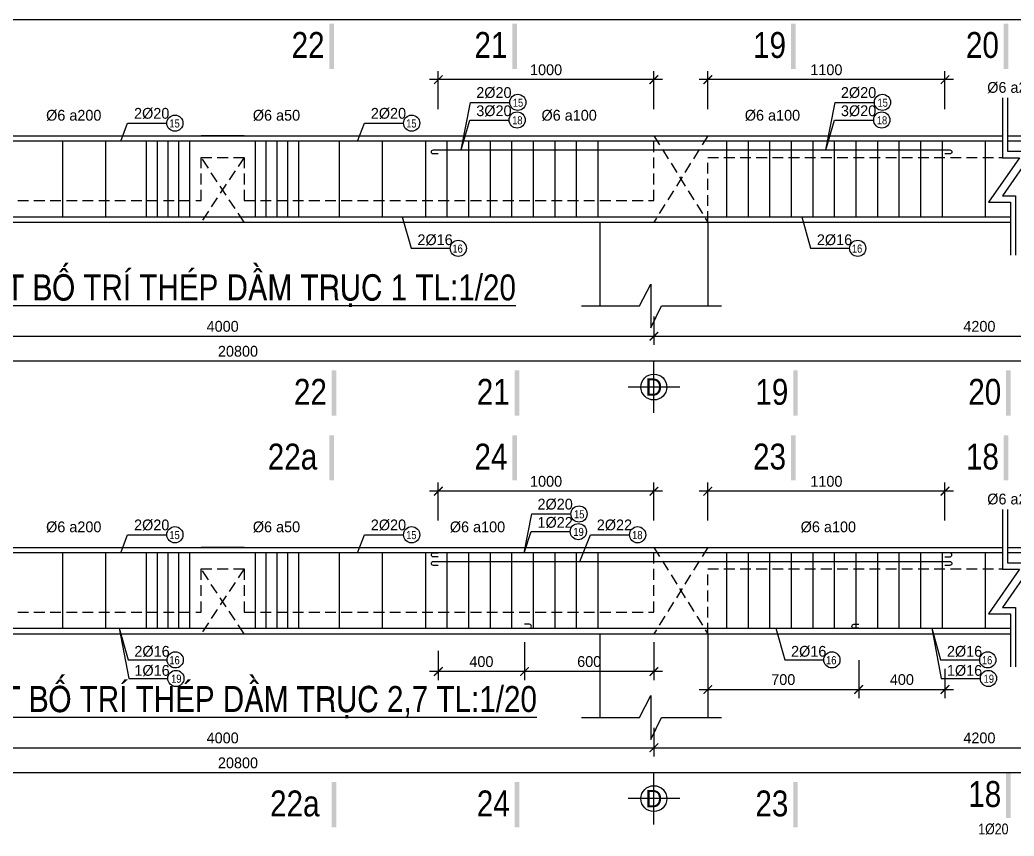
# Model space of a CAD drawing. Extents: x 394 to 4260, y -2056 to 747.
# Drawn here: x 3791.2 to 4021.8, y 558 to 747.2 of the extents above; entities that cross this region are included whole.
import ezdxf
from ezdxf.enums import TextEntityAlignment as Align

# ---------------------------------------------------------------- set-up
doc = ezdxf.new("R2010")
doc.units = 0
doc.header["$MEASUREMENT"] = 0
doc.linetypes.add('CENTER2', pattern=[1.125, 0.75, -0.125, 0.125, -0.125])
doc.linetypes.add('HIDDEN', pattern=[0.375, 0.25, -0.125])
doc.layers.get('0').update_dxf_attribs({"linetype": 'CONTINUOUS'})
doc.layers.get('DEFPOINTS').update_dxf_attribs({"linetype": 'CONTINUOUS'})
for name, color, linetype in [('DAI', 3, 'CONTINUOUS'), ('DIM', 1, 'CONTINUOUS'), ('DUT', 7, 'CENTER2'), ('MOTAAR', 1, 'CONTINUOUS'), ('TEXT', 7, 'CONTINUOUS'), ('THEP', 6, 'CONTINUOUS'), ('TU1', 9, 'CONTINUOUS'), ('TUONG', 7, 'CONTINUOUS')]:
    doc.layers.add(name, color=color, linetype=linetype)
doc.styles.add('DIM-NEW', font='VHELVCN.TTF')
doc.styles.add('style1', font='VGOUDYN.TTF')
doc.styles.add('T2', font='VTIMESN.TTF')
doc.dimstyles.new('TL20', dxfattribs={"dimtxt": 2.5, "dimasz": 2, "dimexe": 2, "dimexo": 2, "dimgap": 1, "dimtad": 1, "dimdec": 0, "dimlfac": 20, "dimzin": 0, "dimdsep": 46, "dimtxsty": 'T2', "dimblk": 'ARCHTICK', "dimcen": 2.5, "dimdle": 2, "dimclrd": 1, "dimclre": 1, "dimclrt": 2, "dimadec": 0, "dimazin": 0, "dimtfac": 1, "dimtdec": 0, "dimtix": 1, "dimtofl": 0, "dimtmove": 0, "dimatfit": 0, "dimldrblk": 'ARCHTICK', "dimfxl": 0, "dimtolj": 1, "dimtzin": 0, "dimlwd": -1, "dimlwe": -1, "dimarcsym": 0})

# ---------------------------------------------------------------- blocks, each defined once
blk = doc.blocks.new('_ARCHTICK')
at = {"color": 0, "linetype": 'ByBlock', "const_width": 0.15}
blk.add_lwpolyline([(-0.5, -0.5), (0.5, 0.5)], dxfattribs=at)
blk = doc.blocks.new('*D3')
at = {"layer": 'DEFPOINTS', "color": 0}
for p in [(3888.23, 733.36), (3888.23, 724.55), (3938.23, 724.55)]:
    blk.add_point(p, dxfattribs=at)
at = {"layer": 'TUONG', "color": 1}
for p, q in [((3940.23, 733.36), (3886.23, 733.36)), ((3888.23, 726.55), (3888.23, 735.36)), ((3938.23, 726.55), (3938.23, 735.36))]:
    blk.add_line(p, q, dxfattribs=at)
at = {"layer": 'TUONG', "color": 1, "xscale": 2, "yscale": 2, "zscale": 2, "rotation": 180}
blk.add_blockref('_ARCHTICK', (3888.23, 733.36), dxfattribs=at)
at = {"layer": 'TUONG', "color": 1, "xscale": 2, "yscale": 2, "zscale": 2}
blk.add_blockref('_ARCHTICK', (3938.23, 733.36), dxfattribs=at)
at = {"layer": 'TUONG', "color": 2, "insert": (3913.23, 735.64), "char_height": 2.5, "attachment_point": 5, "style": 'T2'}
blk.add_mtext('\\A1;1000', dxfattribs=at)
blk = doc.blocks.new('*D2')
at = {"layer": 'DEFPOINTS', "color": 0}
for p in [(3950.73, 733.36), (3950.73, 724.55), (4005.73, 724.55)]:
    blk.add_point(p, dxfattribs=at)
at = {"layer": 'TUONG', "color": 1}
for p, q in [((4007.73, 733.36), (3948.73, 733.36)), ((3950.73, 726.55), (3950.73, 735.36)), ((4005.73, 726.55), (4005.73, 735.36))]:
    blk.add_line(p, q, dxfattribs=at)
at = {"layer": 'TUONG', "color": 1, "xscale": 2, "yscale": 2, "zscale": 2, "rotation": 180}
blk.add_blockref('_ARCHTICK', (3950.73, 733.36), dxfattribs=at)
at = {"layer": 'TUONG', "color": 1, "xscale": 2, "yscale": 2, "zscale": 2}
blk.add_blockref('_ARCHTICK', (4005.73, 733.36), dxfattribs=at)
at = {"layer": 'TUONG', "color": 2, "insert": (3978.23, 735.64), "char_height": 2.5, "attachment_point": 5, "style": 'T2'}
blk.add_mtext('\\A1;1100', dxfattribs=at)
blk = doc.blocks.new('truc2')
at = {"layer": 'MOTAAR'}
for p, q in [((0, -15), (0, 0)), ((7.5, -7.5), (-7.5, -7.5))]:
    blk.add_line(p, q, dxfattribs=at)
blk.add_lwpolyline([(0, -3.5), (0, -1.84)], dxfattribs=at)
blk.add_circle((0, -7.5), 3.75, dxfattribs=at)
at = {"layer": 'TEXT', "style": 'T2'}
blk.add_attdef('1', text='', height=5, dxfattribs=at).set_placement((0, -7.5), align=Align.MIDDLE_CENTER)
blk = doc.blocks.new('*D10')
at = {"layer": 'DEFPOINTS', "color": 0}
for p in [(3938.23, 680.47), (4089.2, 680.47), (4089.2, 673.87)]:
    blk.add_point(p, dxfattribs=at)
at = {"layer": 'TUONG', "color": 1}
for p, q in [((3938.23, 678.47), (3938.23, 671.87)), ((4089.2, 678.47), (4089.2, 671.87)), ((3936.23, 673.87), (4091.2, 673.87))]:
    blk.add_line(p, q, dxfattribs=at)
at = {"layer": 'TUONG', "color": 1, "xscale": 2, "yscale": 2, "zscale": 2, "rotation": 180}
blk.add_blockref('_ARCHTICK', (3938.23, 673.87), dxfattribs=at)
at = {"layer": 'TUONG', "color": 1, "xscale": 2, "yscale": 2, "zscale": 2}
blk.add_blockref('_ARCHTICK', (4089.2, 673.87), dxfattribs=at)
at = {"layer": 'TUONG', "color": 2, "insert": (4013.71, 676.15), "char_height": 2.5, "attachment_point": 5, "style": 'T2'}
blk.add_mtext('\\A1;4200', dxfattribs=at)
blk = doc.blocks.new('*D9')
at = {"layer": 'DEFPOINTS', "color": 0}
for p in [(3738.23, 680.47), (3938.23, 680.47), (3938.23, 673.87)]:
    blk.add_point(p, dxfattribs=at)
at = {"layer": 'TUONG', "color": 1}
for p, q in [((3738.23, 678.47), (3738.23, 671.87)), ((3938.23, 678.47), (3938.23, 671.87)), ((3736.23, 673.87), (3940.23, 673.87))]:
    blk.add_line(p, q, dxfattribs=at)
at = {"layer": 'TUONG', "color": 1, "xscale": 2, "yscale": 2, "zscale": 2, "rotation": 180}
blk.add_blockref('_ARCHTICK', (3738.23, 673.87), dxfattribs=at)
at = {"layer": 'TUONG', "color": 1, "xscale": 2, "yscale": 2, "zscale": 2}
blk.add_blockref('_ARCHTICK', (3938.23, 673.87), dxfattribs=at)
at = {"layer": 'TUONG', "color": 2, "insert": (3838.23, 676.15), "char_height": 2.5, "attachment_point": 5, "style": 'T2'}
blk.add_mtext('\\A1;4000', dxfattribs=at)
blk = doc.blocks.new('*D19')
at = {"layer": 'DEFPOINTS', "color": 0}
for p in [(3429.65, 677.79), (4253.92, 677.79), (3429.65, 668.09)]:
    blk.add_point(p, dxfattribs=at)
at = {"layer": 'TUONG', "color": 1}
for p, q in [((3429.65, 675.79), (3429.65, 666.09)), ((4253.92, 675.79), (4253.92, 666.09)), ((4255.92, 668.09), (3427.65, 668.09))]:
    blk.add_line(p, q, dxfattribs=at)
at = {"layer": 'TUONG', "color": 1, "xscale": 2, "yscale": 2, "zscale": 2, "rotation": 180}
blk.add_blockref('_ARCHTICK', (3429.65, 668.09), dxfattribs=at)
at = {"layer": 'TUONG', "color": 1, "xscale": 2, "yscale": 2, "zscale": 2}
blk.add_blockref('_ARCHTICK', (4253.92, 668.09), dxfattribs=at)
at = {"layer": 'TUONG', "color": 2, "insert": (3841.78, 670.37), "char_height": 2.5, "attachment_point": 5, "style": 'T2'}
blk.add_mtext('\\A1;20800', dxfattribs=at)
blk = doc.blocks.new('*D51')
at = {"layer": 'DEFPOINTS', "color": 0}
for p in [(3429.65, 582.37), (4253.92, 582.37), (3429.65, 572.67)]:
    blk.add_point(p, dxfattribs=at)
at = {"layer": 'TUONG', "color": 1}
for p, q in [((3429.65, 580.37), (3429.65, 570.67)), ((4253.92, 580.37), (4253.92, 570.67)), ((4255.92, 572.67), (3427.65, 572.67))]:
    blk.add_line(p, q, dxfattribs=at)
at = {"layer": 'TUONG', "color": 1, "xscale": 2, "yscale": 2, "zscale": 2, "rotation": 180}
blk.add_blockref('_ARCHTICK', (3429.65, 572.67), dxfattribs=at)
at = {"layer": 'TUONG', "color": 1, "xscale": 2, "yscale": 2, "zscale": 2}
blk.add_blockref('_ARCHTICK', (4253.92, 572.67), dxfattribs=at)
at = {"layer": 'TUONG', "color": 2, "insert": (3841.78, 574.95), "char_height": 2.5, "attachment_point": 5, "style": 'T2'}
blk.add_mtext('\\A1;20800', dxfattribs=at)
blk = doc.blocks.new('*D48')
at = {"layer": 'DEFPOINTS', "color": 0}
for p in [(3738.23, 585.06), (3938.23, 585.06), (3938.23, 578.45)]:
    blk.add_point(p, dxfattribs=at)
at = {"layer": 'TUONG', "color": 1}
for p, q in [((3738.23, 583.06), (3738.23, 576.45)), ((3938.23, 583.06), (3938.23, 576.45)), ((3736.23, 578.45), (3940.23, 578.45))]:
    blk.add_line(p, q, dxfattribs=at)
at = {"layer": 'TUONG', "color": 1, "xscale": 2, "yscale": 2, "zscale": 2, "rotation": 180}
blk.add_blockref('_ARCHTICK', (3738.23, 578.45), dxfattribs=at)
at = {"layer": 'TUONG', "color": 1, "xscale": 2, "yscale": 2, "zscale": 2}
blk.add_blockref('_ARCHTICK', (3938.23, 578.45), dxfattribs=at)
at = {"layer": 'TUONG', "color": 2, "insert": (3838.23, 580.73), "char_height": 2.5, "attachment_point": 5, "style": 'T2'}
blk.add_mtext('\\A1;4000', dxfattribs=at)
blk = doc.blocks.new('*D47')
at = {"layer": 'DEFPOINTS', "color": 0}
for p in [(3938.23, 585.06), (4089.2, 585.06), (4089.2, 578.45)]:
    blk.add_point(p, dxfattribs=at)
at = {"layer": 'TUONG', "color": 1}
for p, q in [((3938.23, 583.06), (3938.23, 576.45)), ((4089.2, 583.06), (4089.2, 576.45)), ((3936.23, 578.45), (4091.2, 578.45))]:
    blk.add_line(p, q, dxfattribs=at)
at = {"layer": 'TUONG', "color": 1, "xscale": 2, "yscale": 2, "zscale": 2, "rotation": 180}
blk.add_blockref('_ARCHTICK', (3938.23, 578.45), dxfattribs=at)
at = {"layer": 'TUONG', "color": 1, "xscale": 2, "yscale": 2, "zscale": 2}
blk.add_blockref('_ARCHTICK', (4089.2, 578.45), dxfattribs=at)
at = {"layer": 'TUONG', "color": 2, "insert": (4013.71, 580.73), "char_height": 2.5, "attachment_point": 5, "style": 'T2'}
blk.add_mtext('\\A1;4200', dxfattribs=at)
blk = doc.blocks.new('*D38')
at = {"layer": 'DEFPOINTS', "color": 0}
for p in [(3950.73, 637.94), (3950.73, 629.13), (4005.73, 629.13)]:
    blk.add_point(p, dxfattribs=at)
at = {"layer": 'TUONG', "color": 1}
for p, q in [((3950.73, 631.13), (3950.73, 639.94)), ((4005.73, 631.13), (4005.73, 639.94)), ((4007.73, 637.94), (3948.73, 637.94))]:
    blk.add_line(p, q, dxfattribs=at)
at = {"layer": 'TUONG', "color": 1, "xscale": 2, "yscale": 2, "zscale": 2, "rotation": 180}
blk.add_blockref('_ARCHTICK', (3950.73, 637.94), dxfattribs=at)
at = {"layer": 'TUONG', "color": 1, "xscale": 2, "yscale": 2, "zscale": 2}
blk.add_blockref('_ARCHTICK', (4005.73, 637.94), dxfattribs=at)
at = {"layer": 'TUONG', "color": 2, "insert": (3978.23, 640.22), "char_height": 2.5, "attachment_point": 5, "style": 'T2'}
blk.add_mtext('\\A1;1100', dxfattribs=at)
blk = doc.blocks.new('*D37')
at = {"layer": 'DEFPOINTS', "color": 0}
for p in [(3888.23, 637.94), (3888.23, 629.13), (3938.23, 629.13)]:
    blk.add_point(p, dxfattribs=at)
at = {"layer": 'TUONG', "color": 1}
for p, q in [((3888.23, 631.13), (3888.23, 639.94)), ((3938.23, 631.13), (3938.23, 639.94)), ((3940.23, 637.94), (3886.23, 637.94))]:
    blk.add_line(p, q, dxfattribs=at)
at = {"layer": 'TUONG', "color": 1, "xscale": 2, "yscale": 2, "zscale": 2, "rotation": 180}
blk.add_blockref('_ARCHTICK', (3888.23, 637.94), dxfattribs=at)
at = {"layer": 'TUONG', "color": 1, "xscale": 2, "yscale": 2, "zscale": 2}
blk.add_blockref('_ARCHTICK', (3938.23, 637.94), dxfattribs=at)
at = {"layer": 'TUONG', "color": 2, "insert": (3913.23, 640.22), "char_height": 2.5, "attachment_point": 5, "style": 'T2'}
blk.add_mtext('\\A1;1000', dxfattribs=at)
blk = doc.blocks.new('*D140')
at = {"layer": 'DEFPOINTS', "color": 0}
for p in [(3888.23, 602.93), (3908.23, 602.93), (3888.23, 596.14)]:
    blk.add_point(p, dxfattribs=at)
at = {"layer": 'TUONG', "color": 1}
for p, q in [((3888.23, 600.93), (3888.23, 594.14)), ((3908.23, 600.93), (3908.23, 594.14)), ((3910.23, 596.14), (3886.23, 596.14))]:
    blk.add_line(p, q, dxfattribs=at)
at = {"layer": 'TUONG', "color": 1, "xscale": 2, "yscale": 2, "zscale": 2, "rotation": 180}
blk.add_blockref('_ARCHTICK', (3888.23, 596.14), dxfattribs=at)
at = {"layer": 'TUONG', "color": 1, "xscale": 2, "yscale": 2, "zscale": 2}
blk.add_blockref('_ARCHTICK', (3908.23, 596.14), dxfattribs=at)
at = {"layer": 'TUONG', "color": 2, "insert": (3898.23, 598.42), "char_height": 2.5, "attachment_point": 5, "style": 'T2'}
blk.add_mtext('\\A1;400', dxfattribs=at)
blk = doc.blocks.new('*D141')
at = {"layer": 'DEFPOINTS', "color": 0}
for p in [(3908.23, 604.93), (3938.23, 604.93), (3908.23, 596.14)]:
    blk.add_point(p, dxfattribs=at)
at = {"layer": 'TUONG', "color": 1}
for p, q in [((3908.23, 602.93), (3908.23, 594.14)), ((3938.23, 602.93), (3938.23, 594.14)), ((3940.23, 596.14), (3906.23, 596.14))]:
    blk.add_line(p, q, dxfattribs=at)
at = {"layer": 'TUONG', "color": 1, "xscale": 2, "yscale": 2, "zscale": 2, "rotation": 180}
blk.add_blockref('_ARCHTICK', (3908.23, 596.14), dxfattribs=at)
at = {"layer": 'TUONG', "color": 1, "xscale": 2, "yscale": 2, "zscale": 2}
blk.add_blockref('_ARCHTICK', (3938.23, 596.14), dxfattribs=at)
at = {"layer": 'TUONG', "color": 2, "insert": (3923.23, 598.44), "char_height": 2.5, "attachment_point": 5, "style": 'T2'}
blk.add_mtext('\\A1;600', dxfattribs=at)
blk = doc.blocks.new('*D143')
at = {"layer": 'DEFPOINTS', "color": 0}
for p in [(3985.73, 598.76), (4005.73, 598.76), (4005.73, 591.98)]:
    blk.add_point(p, dxfattribs=at)
at = {"layer": 'TUONG', "color": 1}
for p, q in [((3985.73, 596.76), (3985.73, 589.98)), ((4005.73, 596.76), (4005.73, 589.98)), ((3983.73, 591.98), (4007.73, 591.98))]:
    blk.add_line(p, q, dxfattribs=at)
at = {"layer": 'TUONG', "color": 1, "xscale": 2, "yscale": 2, "zscale": 2, "rotation": 180}
blk.add_blockref('_ARCHTICK', (3985.73, 591.98), dxfattribs=at)
at = {"layer": 'TUONG', "color": 1, "xscale": 2, "yscale": 2, "zscale": 2}
blk.add_blockref('_ARCHTICK', (4005.73, 591.98), dxfattribs=at)
at = {"layer": 'TUONG', "color": 2, "insert": (3995.73, 594.26), "char_height": 2.5, "attachment_point": 5, "style": 'T2'}
blk.add_mtext('\\A1;400', dxfattribs=at)
blk = doc.blocks.new('*D142')
at = {"layer": 'DEFPOINTS', "color": 0}
for p in [(3950.73, 600.76), (3985.73, 600.76), (3985.73, 591.98)]:
    blk.add_point(p, dxfattribs=at)
at = {"layer": 'TUONG', "color": 1}
for p, q in [((3950.73, 598.76), (3950.73, 589.98)), ((3985.73, 598.76), (3985.73, 589.98)), ((3948.73, 591.98), (3987.73, 591.98))]:
    blk.add_line(p, q, dxfattribs=at)
at = {"layer": 'TUONG', "color": 1, "xscale": 2, "yscale": 2, "zscale": 2, "rotation": 180}
blk.add_blockref('_ARCHTICK', (3950.73, 591.98), dxfattribs=at)
at = {"layer": 'TUONG', "color": 1, "xscale": 2, "yscale": 2, "zscale": 2}
blk.add_blockref('_ARCHTICK', (3985.73, 591.98), dxfattribs=at)
at = {"layer": 'TUONG', "color": 2, "insert": (3968.23, 594.26), "char_height": 2.5, "attachment_point": 5, "style": 'T2'}
blk.add_mtext('\\A1;700', dxfattribs=at)

msp = doc.modelspace()

# ---------------------------------------------------------------- linework, layer by layer
at = {"layer": 'DAI'}
for p, q in [((3801.148, 701.58), (3801.148, 719.08)), ((3811.148, 701.58), (3811.148, 719.08)), ((3820.601, 701.58), (3820.601, 719.08)), ((3823.101, 701.58), (3823.101, 719.08)), ((3825.601, 701.58), (3825.601, 719.08)), ((3828.101, 701.58), (3828.101, 719.08)), ((3830.601, 701.58), (3830.601, 719.08)), ((3845.855, 701.58), (3845.855, 719.08)), ((3848.355, 701.58), (3848.355, 719.08)), ((3850.855, 701.58), (3850.855, 719.08)), ((3853.355, 701.58), (3853.355, 719.08)), ((3855.855, 701.58), (3855.855, 719.08)), ((3865.308, 701.58), (3865.308, 719.08)), ((3875.308, 701.58), (3875.308, 719.08)), ((3885.308, 701.58), (3885.308, 719.08)), ((3890.308, 701.58), (3890.308, 719.08)), ((3895.308, 701.58), (3895.308, 719.08)), ((3900.308, 701.58), (3900.308, 719.08)), ((3905.308, 701.58), (3905.308, 719.08)), ((3910.308, 701.58), (3910.308, 719.08)), ((3915.308, 701.58), (3915.308, 719.08)), ((3920.308, 701.58), (3920.308, 719.08)), ((3925.308, 701.58), (3925.308, 719.08)), ((3955.132, 701.58), (3955.132, 719.08)), ((3960.132, 701.58), (3960.132, 719.08)), ((3965.132, 701.58), (3965.132, 719.08)), ((3970.132, 701.58), (3970.132, 719.08)), ((3975.132, 701.58), (3975.132, 719.08)), ((3980.132, 701.58), (3980.132, 719.08)), ((3985.132, 701.58), (3985.132, 719.08)), ((3990.132, 701.58), (3990.132, 719.08)), ((3995.132, 701.58), (3995.132, 719.08)), ((4000.132, 701.58), (4000.132, 719.08)), ((4005.132, 701.58), (4005.132, 719.08)), ((4015.132, 701.58), (4015.132, 719.08)), ((3801.148, 606.162), (3801.148, 623.662)), ((3811.148, 606.162), (3811.148, 623.662)), ((3820.601, 606.162), (3820.601, 623.662)), ((3823.101, 606.162), (3823.101, 623.662)), ((3825.601, 606.162), (3825.601, 623.662)), ((3828.101, 606.162), (3828.101, 623.662)), ((3830.601, 606.162), (3830.601, 623.662)), ((3845.855, 606.162), (3845.855, 623.662)), ((3848.355, 606.162), (3848.355, 623.662)), ((3850.855, 606.162), (3850.855, 623.662)), ((3853.355, 606.162), (3853.355, 623.662)), ((3855.855, 606.162), (3855.855, 623.662)), ((3865.308, 606.162), (3865.308, 623.662)), ((3875.308, 606.162), (3875.308, 623.662)), ((3885.308, 606.162), (3885.308, 623.662)), ((3890.308, 606.162), (3890.308, 623.662)), ((3895.308, 606.162), (3895.308, 623.662)), ((3900.308, 606.162), (3900.308, 623.662)), ((3905.308, 606.162), (3905.308, 623.662)), ((3910.308, 606.162), (3910.308, 623.662)), ((3915.308, 606.162), (3915.308, 623.662)), ((3920.308, 606.162), (3920.308, 623.662)), ((3925.308, 606.162), (3925.308, 623.662)), ((3955.132, 606.162), (3955.132, 623.662)), ((3960.132, 606.162), (3960.132, 623.662)), ((3965.132, 606.162), (3965.132, 623.662)), ((3970.132, 606.162), (3970.132, 623.662)), ((3975.132, 606.162), (3975.132, 623.662)), ((3980.132, 606.162), (3980.132, 623.662)), ((3985.132, 606.162), (3985.132, 623.662)), ((3990.132, 606.162), (3990.132, 623.662)), ((3995.132, 606.162), (3995.132, 623.662)), ((4000.132, 606.162), (4000.132, 623.662)), ((4005.132, 606.162), (4005.132, 623.662)), ((4015.132, 606.162), (4015.132, 623.662))]:
    msp.add_line(p, q, dxfattribs=at)
at = {"layer": 'DUT', "linetype": 'HIDDEN', "ltscale": 10}
for p, q in [((3938.228, 720.33), (3950.728, 700.33)), ((3950.728, 720.33), (3938.228, 700.33)), ((3843.228, 700.33), (3833.228, 715.33)), ((3843.228, 715.33), (3833.228, 700.33)), ((3950.728, 624.912), (3938.228, 604.912)), ((3938.228, 624.912), (3950.728, 604.912)), ((3843.228, 619.912), (3833.228, 604.912)), ((3843.228, 604.912), (3833.228, 619.912))]:
    msp.add_line(p, q, dxfattribs=at)
for points in [[(3738.228, 720.33), (3738.228, 705.33), (3833.228, 705.33), (3833.228, 715.33), (3843.228, 715.33), (3843.228, 705.33), (3938.228, 705.33), (3938.228, 720.33)], [(3925.728, 700.33), (3925.728, 700.33), (3950.728, 700.33), (3950.728, 715.33), (4019.098, 715.33)], [(3833.228, 700.33), (3843.228, 700.33)], [(3738.228, 624.912), (3738.228, 609.912), (3833.228, 609.912), (3833.228, 619.912), (3843.228, 619.912), (3843.228, 609.912), (3938.228, 609.912), (3938.228, 624.912)], [(3925.728, 604.912), (3925.728, 604.912), (3950.728, 604.912), (3950.728, 619.912), (4019.098, 619.912)], [(3833.228, 604.912), (3843.228, 604.912)]]:
    msp.add_lwpolyline(points, dxfattribs=at)
at = {"layer": 'TEXT', "ltscale": 10}
msp.add_lwpolyline([(3420.367, 153.21), (4260.367, 153.21), (4260.367, 747.21), (3420.367, 747.21)], close=True, dxfattribs=at)
for points in [[(3863.003, 735.852), (3864.053, 735.852), (3863.003, 746.352), (3864.053, 746.352)], [(3905.409, 735.852), (3906.459, 735.852), (3905.409, 746.352), (3906.459, 746.352)], [(3970.016, 735.852), (3971.066, 735.852), (3970.016, 746.352), (3971.066, 746.352)], [(4019.375, 735.852), (4020.425, 735.852), (4019.375, 746.352), (4020.425, 746.352)], [(3863.543, 655.441), (3864.593, 655.441), (3863.543, 665.941), (3864.593, 665.941)], [(3905.949, 655.441), (3906.999, 655.441), (3905.949, 665.941), (3906.999, 665.941)], [(3970.555, 655.441), (3971.605, 655.441), (3970.555, 665.941), (3971.605, 665.941)], [(4019.915, 655.441), (4020.965, 655.441), (4019.915, 665.941), (4020.965, 665.941)], [(3863.003, 640.433), (3864.053, 640.433), (3863.003, 650.933), (3864.053, 650.933)], [(3905.409, 640.433), (3906.459, 640.433), (3905.409, 650.933), (3906.459, 650.933)], [(3970.016, 640.433), (3971.066, 640.433), (3970.016, 650.933), (3971.066, 650.933)], [(4019.375, 640.433), (4020.425, 640.433), (4019.375, 650.933), (4020.425, 650.933)], [(4019.915, 562.202), (4020.965, 562.202), (4019.915, 572.702), (4020.965, 572.702)], [(3863.543, 560.022), (3864.593, 560.022), (3863.543, 570.522), (3864.593, 570.522)], [(3905.949, 560.022), (3906.999, 560.022), (3905.949, 570.522), (3906.999, 570.522)], [(3970.555, 560.022), (3971.605, 560.022), (3970.555, 570.522), (3971.605, 570.522)]]:
    msp.add_trace(points, dxfattribs=at)
at = {"layer": 'THEP', "ltscale": 10}
for points in [[(4019.098, 719.08), (3657.242, 719.08)], [(4170.884, 719.08), (4020.244, 719.08)], [(3659.083, 701.58), (4020.939, 701.58)], [(4019.098, 623.662), (3657.242, 623.662)], [(4170.884, 623.662), (4020.244, 623.662)], [(3659.083, 606.162), (4020.939, 606.162)]]:
    msp.add_lwpolyline(points, dxfattribs=at)
for points in [[(3888.228, 716.142), (3887.101, 716.142, -1), (3887.101, 717.08), (3888.228, 717.08), (3949.478, 717.08), (4005.728, 717.08), (4006.856, 717.08, -1), (4006.856, 716.142), (4005.728, 716.142)], [(3888.228, 622.724), (3887.101, 622.724, -1), (3887.101, 623.662), (3888.228, 623.662)], [(4005.728, 622.724), (4006.856, 622.724, 1), (4006.856, 623.662), (4005.728, 623.662)], [(3888.228, 620.724), (3887.101, 620.724, -1), (3887.101, 621.662), (3888.228, 621.662), (3949.478, 621.662), (4005.728, 621.662), (4006.856, 621.662, -1), (4006.856, 620.724), (4005.728, 620.724)], [(3908.228, 606.162), (3909.356, 606.162, 1), (3909.356, 607.099), (3908.228, 607.099)], [(3985.728, 606.162), (3984.601, 606.162, -1), (3984.601, 607.099), (3985.728, 607.099)]]:
    msp.add_lwpolyline(points, format="xyb", dxfattribs=at)
at = {"layer": 'TU1', "lineweight": -2, "ltscale": 10}
for points in [[(3893.545, 717.08), (3895.716, 728.087), (3904.792, 728.087)], [(3978.105, 717.08), (3980.277, 728.087), (3989.352, 728.087)], [(3893.545, 717.08), (3895.561, 723.996), (3904.637, 723.996)], [(3978.105, 717.08), (3980.122, 723.996), (3989.197, 723.996)], [(3814.584, 719.08), (3816.2, 723.269), (3825.275, 723.269)], [(3869.483, 719.08), (3871.099, 723.269), (3880.174, 723.269)], [(3879.879, 701.58), (3881.916, 694.253), (3890.991, 694.253)], [(3972.506, 701.58), (3974.543, 694.253), (3983.619, 694.253)], [(3908.137, 623.662), (3909.914, 632.668), (3918.989, 632.668)], [(3814.584, 623.662), (3816.2, 627.851), (3825.275, 627.851)], [(3869.483, 623.662), (3871.099, 627.851), (3880.174, 627.851)], [(3908.137, 623.662), (3909.759, 628.578), (3918.834, 628.578)], [(3921.03, 621.662), (3923.503, 627.851), (3932.578, 627.851)], [(3814.245, 606.162), (3816.437, 594.541), (3825.513, 594.541)], [(3814.245, 606.162), (3816.282, 598.835), (3825.358, 598.835)], [(3966.522, 606.162), (3968.559, 598.835), (3977.634, 598.835)], [(4002.663, 606.162), (4004.855, 594.541), (4013.93, 594.541)], [(4002.663, 606.162), (4004.7, 598.835), (4013.775, 598.835)]]:
    msp.add_lwpolyline(points, dxfattribs=at)
at = {"layer": 'TU1', "ltscale": 10}
for centre in [(3906.667, 728.087), (3991.227, 728.087), (3827.15, 723.269), (3882.049, 723.269), (3906.512, 723.996), (3991.072, 723.996), (3892.866, 694.253), (3985.494, 694.253), (3920.864, 632.668), (3827.15, 627.851), (3882.049, 627.851), (3920.709, 628.578), (3934.453, 627.851), (3827.233, 598.835), (3979.509, 598.835), (4015.65, 598.835), (3827.388, 594.541), (4015.805, 594.541)]:
    msp.add_circle(centre, 1.875, dxfattribs=at)
at = {"layer": 'TUONG'}
for p, q in [((3657.242, 720.33), (4019.098, 720.33)), ((4020.244, 720.33), (4170.884, 720.33)), ((3738.228, 700.33), (3925.728, 700.33)), ((3925.728, 700.33), (4020.939, 700.33)), ((3925.728, 700.33), (3925.728, 680.882)), ((3950.728, 700.33), (3950.728, 680.882)), ((3657.242, 624.912), (4019.098, 624.912)), ((3738.228, 624.912), (3938.228, 624.912)), ((4020.244, 624.912), (4170.884, 624.912)), ((3738.228, 604.912), (3925.728, 604.912)), ((3925.728, 604.912), (3925.728, 585.463)), ((3925.728, 604.912), (4020.939, 604.912)), ((3950.728, 604.912), (3950.728, 585.463))]:
    msp.add_line(p, q, dxfattribs=at)
for points in [[(4019.098, 729.111), (4019.098, 715.258), (4023.013, 715.258), (4015.806, 704.922), (4020.939, 704.922), (4020.939, 692.669)], [(4020.244, 729.111), (4020.244, 716.758), (4026.268, 716.758), (4019.061, 706.422), (4022.086, 706.422), (4022.086, 692.669)], [(3843.228, 720.33), (3833.228, 720.33)], [(3921.467, 680.882), (3934.885, 680.882), (3937.541, 685.964), (3937.541, 675.799), (3939.975, 680.882), (3953.937, 680.882)], [(4019.098, 633.693), (4019.098, 619.839), (4023.013, 619.839), (4015.806, 609.504), (4020.939, 609.504), (4020.939, 597.25)], [(4020.244, 633.693), (4020.244, 621.339), (4026.268, 621.339), (4019.061, 611.004), (4022.086, 611.004), (4022.086, 597.25)], [(3843.228, 624.912), (3833.228, 624.912)], [(3921.467, 585.463), (3934.885, 585.463), (3937.541, 590.546), (3937.541, 580.38), (3939.975, 585.463), (3953.937, 585.463)]]:
    msp.add_lwpolyline(points, dxfattribs=at)

# ---------------------------------------------------------------- block references
at = {"layer": 'DIM', "ltscale": 10, "xscale": 0.8000000000000002, "yscale": 0.8000000000000002, "zscale": 0.8000000000000002}
for p in [(3938.228, 668.09), (3938.228, 572.671)]:
    msp.add_blockref('truc2', p, dxfattribs=at).add_auto_attribs({'1': 'D'})

# ---------------------------------------------------------------- texts
at = {"layer": 'TEXT', "ltscale": 10}
for s, height, style, p in [('22', 6, 'DIM-NEW', (3854.214, 738.393)), ('21', 6, 'DIM-NEW', (3896.62, 738.393)), ('19', 6, 'DIM-NEW', (3961.226, 738.393)), ('20', 6, 'DIM-NEW', (4010.586, 738.393)), ('2%%25420', 2.5, 'style1', (3897.042, 729.118)), ('2%%25420', 2.5, 'style1', (3981.603, 729.118)), ('%%2546 a200', 2.5, 'style1', (4015.53, 730.3)), ('15', 1.875, 'DIM-NEW', (3905.522, 727.08)), ('15', 1.875, 'DIM-NEW', (3990.083, 727.08)), ('%%2546 a200', 2.5, 'style1', (3797.287, 723.848)), ('2%%25420', 2.5, 'style1', (3817.686, 724.301)), ('%%2546 a50', 2.5, 'style1', (3845.227, 723.848)), ('2%%25420', 2.5, 'style1', (3872.585, 724.301)), ('3%%25420', 2.5, 'style1', (3897.042, 724.891)), ('%%2546 a100', 2.5, 'style1', (3912.162, 723.848)), ('%%2546 a100', 2.5, 'style1', (3959.31, 723.848)), ('3%%25420', 2.5, 'style1', (3981.603, 724.891)), ('15', 1.875, 'DIM-NEW', (3825.885, 722.263)), ('15', 1.875, 'DIM-NEW', (3880.784, 722.263)), ('18', 1.875, 'DIM-NEW', (3905.367, 722.99)), ('18', 1.875, 'DIM-NEW', (3989.928, 722.99)), ('2%%25416', 2.5, 'style1', (3883.396, 694.997)), ('2%%25416', 2.5, 'style1', (3976.024, 694.997)), ('16', 1.875, 'DIM-NEW', (3891.519, 693.247)), ('16', 1.875, 'DIM-NEW', (3984.146, 693.247)), ('22', 6, 'DIM-NEW', (3854.753, 657.982)), ('21', 6, 'DIM-NEW', (3897.159, 657.982)), ('19', 6, 'DIM-NEW', (3961.766, 657.982)), ('20', 6, 'DIM-NEW', (4011.125, 657.982)), ('22a', 6, 'DIM-NEW', (3848.688, 642.975)), ('24', 6, 'DIM-NEW', (3896.62, 642.975)), ('23', 6, 'DIM-NEW', (3961.226, 642.975)), ('18', 6, 'DIM-NEW', (4010.586, 642.975)), ('%%2546 a200', 2.5, 'style1', (4015.53, 634.881)), ('2%%25420', 2.5, 'style1', (3911.24, 633.7)), ('1%%25422', 2.5, 'style1', (3911.24, 629.473)), ('15', 1.875, 'DIM-NEW', (3919.72, 631.662)), ('%%2546 a200', 2.5, 'style1', (3797.287, 628.429)), ('2%%25420', 2.5, 'style1', (3817.686, 628.882)), ('%%2546 a50', 2.5, 'style1', (3845.227, 628.429)), ('2%%25420', 2.5, 'style1', (3872.585, 628.882)), ('%%2546 a100', 2.5, 'style1', (3890.912, 628.429)), ('19', 1.875, 'DIM-NEW', (3919.565, 627.571)), ('2%%25422', 2.5, 'style1', (3924.989, 628.882)), ('%%2546 a100', 2.5, 'style1', (3972.267, 628.429)), ('15', 1.875, 'DIM-NEW', (3825.885, 626.844)), ('15', 1.875, 'DIM-NEW', (3880.784, 626.844)), ('18', 1.875, 'DIM-NEW', (3933.188, 626.844)), ('2%%25416', 2.5, 'style1', (3817.763, 599.578)), ('2%%25416', 2.5, 'style1', (3970.04, 599.578)), ('2%%25416', 2.5, 'style1', (4006.18, 599.578)), ('16', 1.875, 'DIM-NEW', (3825.885, 597.828)), ('16', 1.875, 'DIM-NEW', (3978.162, 597.828)), ('16', 1.875, 'DIM-NEW', (4014.303, 597.828)), ('1%%25416', 2.5, 'style1', (3817.763, 595.149)), ('1%%25416', 2.5, 'style1', (4006.18, 595.149)), ('19', 1.875, 'DIM-NEW', (3826.282, 593.535)), ('19', 1.875, 'DIM-NEW', (4014.7, 593.535)), ('18', 6, 'DIM-NEW', (4011.125, 564.743)), ('22a', 6, 'DIM-NEW', (3849.228, 562.563)), ('24', 6, 'DIM-NEW', (3897.159, 562.563)), ('23', 6, 'DIM-NEW', (3961.766, 562.563))]:
    msp.add_text(s, height=height, dxfattribs=dict(at, style=style)).set_placement(p)
at = {"layer": 'TEXT', "style": 'DIM-NEW'}
for s, p in [('%%UMAËT CAÉT BOÁ TRÍ THEÙP DAÀM TRUÏC 1 TL:1/20', (3762.138, 682.188)), ('%%UMAËT CAÉT BOÁ TRÍ THEÙP DAÀM TRUÏC 2,7 TL:1/20', (3761.276, 586.77))]:
    msp.add_text(s, height=6, dxfattribs=at).set_placement(p)
e = msp.add_text('1%%25420', height=2.5, dxfattribs=at)
e.set_placement((4013.446, 558.396))
e.dxf.unprotected_set("ltscale", 0)

# ---------------------------------------------------------------- dimensions: what is measured, and where the dimension line sits
at = {"layer": 'TUONG'}
for base, p1, p2, picture, middle in [((3888.228, 733.359), (3938.228, 724.55), (3888.228, 724.55), '*D3', (3913.228, 735.638)), ((3950.728, 733.359), (4005.728, 724.55), (3950.728, 724.55), '*D2', (3978.228, 735.638)), ((3888.228, 637.94), (3938.228, 629.131), (3888.228, 629.131), '*D37', (3913.228, 640.22)), ((3950.728, 637.94), (4005.728, 629.131), (3950.728, 629.131), '*D38', (3978.228, 640.22)), ((3908.228, 596.144), (3938.228, 604.93), (3908.228, 604.93), '*D141', (3923.228, 598.438)), ((3888.228, 596.144), (3908.228, 602.93), (3888.228, 602.93), '*D140', (3898.228, 598.423))]:
    dim = msp.add_linear_dim(base=base, p1=p1, p2=p2, angle=180, dimstyle='TL20', dxfattribs=at)
    dim.commit()
    dim.dimension.update_dxf_attribs({"geometry": picture, "text_midpoint": middle})
for base, p1, p2, picture, middle in [((3938.228, 673.867), (3738.228, 680.475), (3938.228, 680.475), '*D9', (3838.228, 676.147)), ((3938.228, 578.448), (3738.228, 585.056), (3938.228, 585.056), '*D48', (3838.228, 580.728))]:
    dim = msp.add_linear_dim(base=base, p1=p1, p2=p2, dimstyle='TL20', override={"dimtmove": 1}, dxfattribs=at)
    dim.commit()
    dim.dimension.update_dxf_attribs({"geometry": picture, "text_midpoint": middle})
for base, p1, p2, picture, middle in [((4089.2, 673.867), (3938.228, 680.475), (4089.2, 680.475), '*D10', (4013.714, 676.147)), ((4089.2, 578.448), (3938.228, 585.056), (4089.2, 585.056), '*D47', (4013.714, 580.728))]:
    dim = msp.add_linear_dim(base=base, p1=p1, p2=p2, text='4200', dimstyle='TL20', override={"dimtmove": 1}, dxfattribs=at)
    dim.commit()
    dim.dimension.update_dxf_attribs({"geometry": picture, "text_midpoint": middle})
for base, p1, p2, picture, middle in [((3429.647, 668.09), (4253.919, 677.787), (3429.647, 677.787), '*D19', (3841.783, 670.37)), ((3429.647, 572.671), (4253.919, 582.369), (3429.647, 582.369), '*D51', (3841.783, 574.951))]:
    dim = msp.add_linear_dim(base=base, p1=p1, p2=p2, text='20800', dimstyle='TL20', dxfattribs=at)
    dim.commit()
    dim.dimension.update_dxf_attribs({"geometry": picture, "text_midpoint": middle})
for base, p1, p2, picture, middle in [((3985.728, 591.976), (3950.728, 600.762), (3985.728, 600.762), '*D142', (3968.228, 594.255)), ((4005.728, 591.976), (3985.728, 598.762), (4005.728, 598.762), '*D143', (3995.728, 594.255))]:
    dim = msp.add_linear_dim(base=base, p1=p1, p2=p2, dimstyle='TL20', dxfattribs=at)
    dim.commit()
    dim.dimension.update_dxf_attribs({"geometry": picture, "text_midpoint": middle})

doc.saveas('drawing.dxf')
